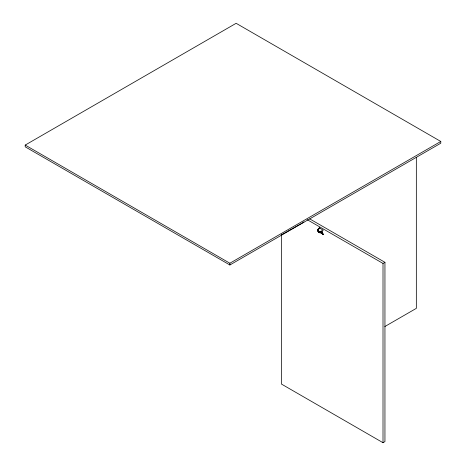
<?xml version="1.0" encoding="UTF-8"?>
<svg xmlns="http://www.w3.org/2000/svg" width="466" height="466" viewBox="0 0 466 466"><rect width="100%" height="100%" fill="white"/><g stroke="black" fill="none" stroke-linecap="round" stroke-linejoin="round"><path stroke-width="0.7" d="M322.822 233.88L321.738 231.06L321.185 232.254L323.2 234.596L321.732 232.441L319.973 231.386L320.416 232.336L321.738 232.808M322.734 234.025L321.091 230.996L320.754 231.719L321.488 232.744M320.841 231.346L322.041 232.546L322.932 234.619M320.934 232.726L319.682 231.823C322.047 231.025 323.544 236.833 322.757 233.425M319.886 228.544L319.466 228.136L318.115 229.552L319.408 227.926L323.258 230.192L319.408 232.412C317.282 231.328 317.486 228.923 319.449 228.095M318.569 231.823L320.13 232.913L320.643 232.779M318.791 231.072L319.629 232.394L321.4 232.551L322.653 233.716M319.449 232.493L318.028 231.072L317.824 230.221L318.54 228.579L318.96 228.975M319.629 232.394L318.156 231.153L317.998 229.377M319.408 227.926C318.36 228.095 316.985 231.084 318.534 231.165M322.524 233.466L322.163 233.099L322.524 232.621M322.804 234.433L322.827 233.81M323.258 234.561L323.031 234.381M317.824 230.221C317.398 229.161 320.771 227.018 318.558 228.649M318.092 229.517L319.408 228.014L318.028 229.453M318.587 228.736L318.051 229.488L318.103 231.113L319.495 232.522M318.645 228.812L319.495 228.177M318.686 228.841L319.583 228.27M321.971 231.433L321.441 232.173L322.367 233.25M322.181 231.823L321.785 232.214L321.936 232.884M322.367 232.219L322.163 233.099M322.653 233.023L322.757 234.002M322.845 234.025L322.653 234.2M322.868 234.101L323.02 234.503M303.75 222.2L281.254 234.969M25.211 145.072L236.128 23.3L440.789 141.46L440.789 143.213L229.872 264.985L25.211 146.825L25.211 145.072L229.872 263.232L440.789 141.46M307.135 219.632L383.005 263.436L384.945 262.317L384.945 441.582L383.005 442.7L281.429 384.054L281.429 234.549M384.829 326.55L416.336 308.358L416.336 157.397M318.761 231.887L317.812 230.192M303.296 222.066L303.849 222.142M322.979 234.637L322.722 234.41M318.022 230.379C320.311 234.41 315.4 228.235 319.408 232.377M322.816 234.503L322.647 234.06M309.715 218.886L384.945 262.317M321.22 232.715L320.375 231.538M319.128 231.87L319.985 232.511M318.96 231.841L320.037 232.645M320.293 232.901L318.313 231.159M320.165 232.924L318.546 231.788M318.849 231.52L319.472 232.4M318.89 231.136L319.035 231.794M383.005 263.436L383.005 442.7M229.872 263.232L229.872 264.985"/></g></svg>
